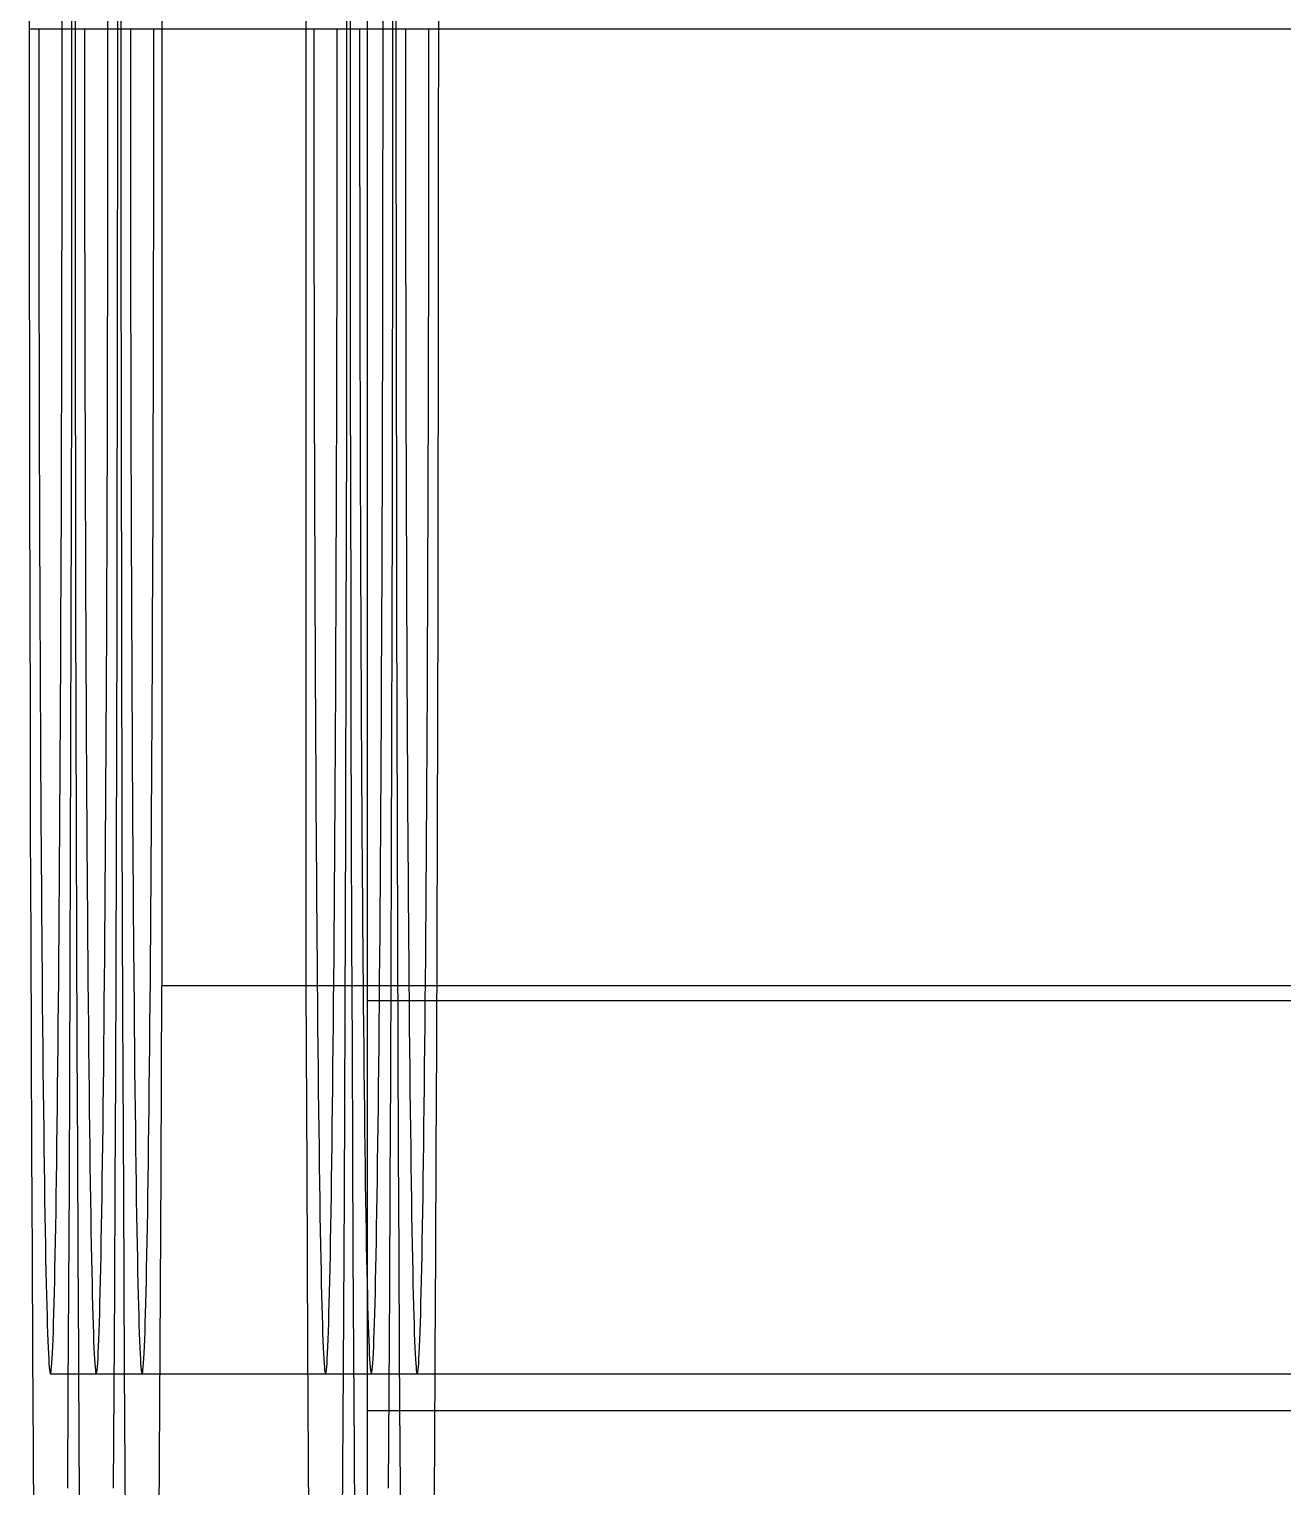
# Model space of a CAD drawing. Extents: x 0 to 233, y 0 to 414.
# Drawn here: x 80.715 to 83.727, y 92.469 to 95.972 of the extents above; entities that cross this region are included whole.
import ezdxf

# ---------------------------------------------------------------- set-up
doc = ezdxf.new("R2010")
doc.units = 0
doc.layers.add('-15N-THT. THIẾT BỊ ĐÓNG MỞ', color=40, linetype='CONTINUOUS')

# ---------------------------------------------------------------- blocks, each defined once
blk = doc.blocks.new('06 - N - SC VSD CHIẾU HÔNG ATV630U75~D11N4')
at = {"layer": '-15N-THT. THIẾT BỊ ĐÓNG MỞ'}
for p, q in [((-151.4728, -101.2913), (-151.4728, -126.2498)), ((-151.9664, -108.6804), (-151.9664, -113.2772)), ((-151.6202, -108.6804), (-151.6202, -113.2772)), ((-152.0649, -110.4928), (-152.065, -110.9788)), ((-151.5216, -110.9788), (-151.5218, -110.4928)), ((-152.2853, -110.6987), (-152.2854, -110.9788)), ((-152.1827, -110.9788), (-152.1828, -110.6987)), ((-152.1752, -110.6987), (-152.1752, -110.9788)), ((-152.0725, -110.9788), (-152.0726, -110.6987)), ((-151.5141, -110.6987), (-151.5141, -110.9788)), ((-151.4114, -110.9788), (-151.4115, -110.69)), ((-151.4039, -110.6987), (-151.404, -110.9788)), ((-151.3012, -110.9788), (-151.3013, -110.69)), ((-152.2854, -110.9788), (-152.2853, -111.2589)), ((-146.3538, -110.9788), (-152.2854, -110.9788)), ((-152.1828, -111.2676), (-152.1827, -110.9788)), ((-152.1752, -110.9788), (-152.1752, -111.2589)), ((-152.0726, -111.2676), (-152.0725, -110.9788)), ((-152.065, -110.9788), (-152.0649, -111.4648)), ((-151.5218, -111.4648), (-151.5216, -110.9788)), ((-151.5141, -110.9788), (-151.5141, -111.2589)), ((-151.4115, -111.2676), (-151.4114, -110.9788)), ((-151.404, -110.9788), (-151.4039, -111.2589)), ((-151.3013, -111.2589), (-151.3012, -110.9788)), ((-152.2853, -111.2589), (-152.2852, -111.5383)), ((-152.1829, -111.5557), (-152.1828, -111.2676)), ((-152.1752, -111.2589), (-152.175, -111.5383)), ((-152.0727, -111.5557), (-152.0726, -111.2676)), ((-151.5141, -111.2589), (-151.5139, -111.5383)), ((-151.4117, -111.5557), (-151.4115, -111.2676)), ((-151.4039, -111.2589), (-151.4037, -111.5383)), ((-151.3015, -111.5383), (-151.3013, -111.2589)), ((-152.0649, -111.4648), (-152.0643, -111.9475)), ((-151.5223, -111.9475), (-151.5218, -111.4648)), ((-152.2852, -111.5383), (-152.2849, -111.8164)), ((-152.1832, -111.8424), (-152.1829, -111.5557)), ((-152.175, -111.5383), (-152.1747, -111.8164)), ((-152.0731, -111.8424), (-152.0727, -111.5557)), ((-151.5139, -111.5383), (-151.5136, -111.8164)), ((-151.412, -111.8424), (-151.4117, -111.5557)), ((-151.4037, -111.5383), (-151.4034, -111.8164)), ((-151.3017, -111.8164), (-151.3015, -111.5383)), ((-152.2849, -111.8164), (-152.2845, -112.0927)), ((-152.1747, -111.8164), (-152.1743, -112.0927)), ((-151.5136, -111.8164), (-151.5132, -112.0927)), ((-151.4034, -111.8164), (-151.403, -112.0927)), ((-151.3022, -112.0927), (-151.3017, -111.8164)), ((-152.1837, -112.127), (-152.1832, -111.8424)), ((-152.0735, -112.127), (-152.0731, -111.8424)), ((-151.4124, -112.127), (-151.412, -111.8424)), ((-152.0643, -111.9475), (-152.0635, -112.4236)), ((-151.5232, -112.4236), (-151.5223, -111.9475)), ((-152.2845, -112.0927), (-152.284, -112.3664)), ((-152.1743, -112.0927), (-152.1738, -112.3664)), ((-151.5132, -112.0927), (-151.5127, -112.3664)), ((-151.403, -112.0927), (-151.4025, -112.3664)), ((-151.3027, -112.3664), (-151.3022, -112.0927)), ((-152.1842, -112.4089), (-152.1837, -112.127)), ((-152.074, -112.4089), (-152.0735, -112.127)), ((-151.4129, -112.4089), (-151.4124, -112.127)), ((-152.284, -112.3664), (-152.2833, -112.637)), ((-152.1738, -112.3664), (-152.1731, -112.637)), ((-151.5127, -112.3664), (-151.5121, -112.637)), ((-151.4025, -112.3664), (-151.4019, -112.637)), ((-151.3033, -112.637), (-151.3027, -112.3664)), ((-152.1849, -112.6873), (-152.1842, -112.4089)), ((-152.0747, -112.6873), (-152.074, -112.4089)), ((-152.0635, -112.4236), (-152.0623, -112.8897)), ((-151.5244, -112.8897), (-151.5232, -112.4236)), ((-151.4136, -112.6873), (-151.4129, -112.4089)), ((-152.2833, -112.637), (-152.2826, -112.9038)), ((-152.1731, -112.637), (-152.1724, -112.9038)), ((-151.5121, -112.637), (-151.5113, -112.9038)), ((-151.4019, -112.637), (-151.4011, -112.9038)), ((-151.3041, -112.9038), (-151.3033, -112.637)), ((-152.1857, -112.9617), (-152.1849, -112.6873)), ((-152.0755, -112.9617), (-152.0747, -112.6873)), ((-151.4144, -112.9617), (-151.4136, -112.6873)), ((-152.0623, -112.8897), (-152.0607, -113.3428)), ((-151.5259, -113.3428), (-151.5244, -112.8897)), ((-152.2826, -112.9038), (-152.2817, -113.1663)), ((-152.1724, -112.9038), (-152.1716, -113.1663)), ((-151.5113, -112.9038), (-151.5105, -113.1663)), ((-151.4011, -112.9038), (-151.4003, -113.1663)), ((-151.3049, -113.1663), (-151.3041, -112.9038)), ((-152.1866, -113.2312), (-152.1857, -112.9617)), ((-152.0764, -113.2312), (-152.0755, -112.9617)), ((-151.4153, -113.2312), (-151.4144, -112.9617)), ((-152.2817, -113.1663), (-152.2808, -113.4238)), ((-152.1716, -113.1663), (-152.1706, -113.4238)), ((-151.5105, -113.1663), (-151.5095, -113.4238)), ((-151.4003, -113.1663), (-151.3993, -113.4238)), ((-151.3059, -113.4238), (-151.3049, -113.1663)), ((-152.1876, -113.4953), (-152.1866, -113.2312)), ((-152.0774, -113.4953), (-152.0764, -113.2312)), ((-151.4163, -113.4953), (-151.4153, -113.2312)), ((-151.9682, -113.7214), (-151.9664, -113.2772)), ((-151.4728, -113.2772), (-151.9664, -113.2772)), ((-151.6202, -113.2772), (-151.6184, -113.7214)), ((-146.8482, -113.2772), (-151.6202, -113.2772)), ((-152.0607, -113.3428), (-152.0589, -113.7797)), ((-151.5278, -113.7797), (-151.5259, -113.3428)), ((-147.4758, -113.3137), (-151.4728, -113.3137)), ((-152.2808, -113.4238), (-152.2797, -113.6758)), ((-152.1706, -113.4238), (-152.1695, -113.6758)), ((-151.5095, -113.4238), (-151.5084, -113.6758)), ((-151.3993, -113.4238), (-151.3982, -113.6758)), ((-151.3069, -113.6758), (-151.3059, -113.4238)), ((-152.1888, -113.7533), (-152.1876, -113.4953)), ((-152.0786, -113.7533), (-152.0774, -113.4953)), ((-151.4175, -113.7533), (-151.4163, -113.4953)), ((-152.2797, -113.6758), (-152.2785, -113.9217)), ((-152.1695, -113.6758), (-152.1683, -113.9217)), ((-151.5084, -113.6758), (-151.5072, -113.9217)), ((-151.3982, -113.6758), (-151.3971, -113.9217)), ((-151.3081, -113.9217), (-151.3069, -113.6758)), ((-151.9704, -114.1463), (-151.9682, -113.7214)), ((-151.6184, -113.7214), (-151.6163, -114.1463)), ((-152.19, -114.0047), (-152.1888, -113.7533)), ((-152.0798, -114.0047), (-152.0786, -113.7533)), ((-151.4187, -114.0047), (-151.4175, -113.7533)), ((-152.0589, -113.7797), (-152.0567, -114.1976)), ((-151.53, -114.1976), (-151.5278, -113.7797)), ((-152.2785, -113.9217), (-152.2772, -114.1609)), ((-152.1683, -113.9217), (-152.1671, -114.1609)), ((-151.5072, -113.9217), (-151.506, -114.1609)), ((-151.3971, -113.9217), (-151.3958, -114.1609)), ((-151.3094, -114.1609), (-151.3081, -113.9217)), ((-152.1913, -114.2488), (-152.19, -114.0047)), ((-152.0812, -114.2488), (-152.0798, -114.0047)), ((-151.4201, -114.2488), (-151.4187, -114.0047)), ((-151.9729, -114.5491), (-151.9704, -114.1463)), ((-151.6163, -114.1463), (-151.6138, -114.5491)), ((-152.2772, -114.1609), (-152.2759, -114.3929)), ((-152.1671, -114.1609), (-152.1657, -114.3929)), ((-151.506, -114.1609), (-151.5046, -114.3929)), ((-151.3958, -114.1609), (-151.3944, -114.3929)), ((-151.3108, -114.3929), (-151.3094, -114.1609)), ((-152.2343, -114.21), (-146.382, -114.21)), ((-152.0567, -114.1976), (-152.0542, -114.5934)), ((-151.5324, -114.5934), (-151.53, -114.1976)), ((-152.1928, -114.485), (-152.1913, -114.2488)), ((-152.0826, -114.485), (-152.0812, -114.2488)), ((-151.4215, -114.485), (-151.4201, -114.2488)), ((-151.4728, -114.2977), (-147.1926, -114.2977)), ((-152.2759, -114.3929), (-152.2744, -114.6172)), ((-152.1657, -114.3929), (-152.1642, -114.6172)), ((-151.5046, -114.3929), (-151.5031, -114.6172)), ((-151.3944, -114.3929), (-151.393, -114.6172)), ((-151.3122, -114.6172), (-151.3108, -114.3929))]:
    blk.add_line(p, q, dxfattribs=at)
for centre, start_param, end_param in [((-152.2343, -110.9788), -1.570796, 0), ((-152.1242, -110.9788), -1.570796, 0), ((-151.4631, -110.9788), -1.570796, 0), ((-152.2343, -110.9788), 1.570796, 3.141593), ((-152.2343, -110.9788), 3.141593, 4.712389), ((-152.1242, -110.9788), 1.570796, 3.141593), ((-152.1242, -110.9788), 3.141593, 4.712389), ((-152.014, -110.9788), 1.570796, 3.141593), ((-152.014, -110.9788), 3.141593, 4.712389), ((-151.5732, -110.9788), 1.570796, 3.141593), ((-151.5732, -110.9788), 3.141593, 4.712389), ((-151.4631, -110.9788), 1.570796, 3.141593), ((-151.4631, -110.9788), 3.141593, 4.712389), ((-151.3529, -110.9788), 1.570796, 3.141593), ((-151.3529, -110.9788), 3.141593, 4.712389)]:
    blk.add_ellipse(centre, major_axis=(0, 3.2312), ratio=0.008726, start_param=start_param, end_param=end_param, dxfattribs=at)

msp = doc.modelspace()

# ---------------------------------------------------------------- block references
msp.add_blockref('06 - N - SC VSD CHIẾU HÔNG ATV630U75~D11N4', (233, 206.9507))

doc.saveas('drawing.dxf')
